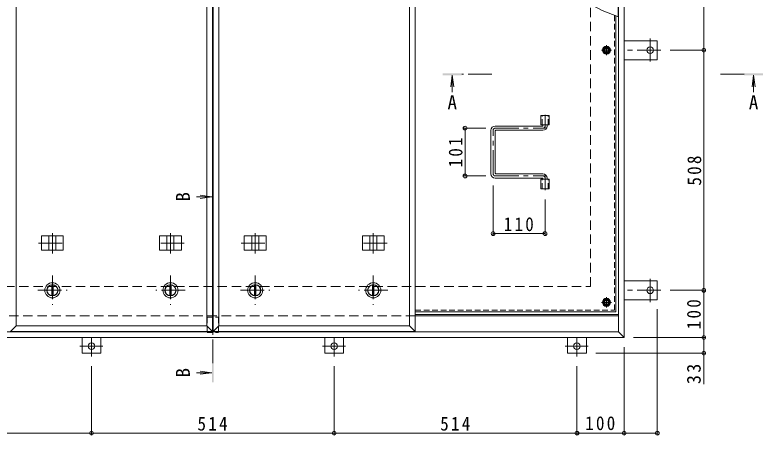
# Model space of a CAD drawing. Units: millimetres at full size, sheet at 1:10. Extents: x -2649 to 2767, y -1962 to 1737.
# Drawn here: x -1847 to -263, y -201 to 687 of the extents above; entities that cross this region are included whole.
import ezdxf
from ezdxf.enums import TextEntityAlignment as Align

# ---------------------------------------------------------------- set-up
doc = ezdxf.new("R2010")
doc.units = ezdxf.units.MM
doc.header["$LTSCALE"] = 10
doc.header["$PDMODE"] = 32
doc.header["$PDSIZE"] = 8
for name, pattern in [('CHAIN1', [8, 5, -1, 1, -1]), ('DASHED1', [1.8, 1.2, -0.6]), ('DASHED2', [3, 2, -1])]:
    doc.linetypes.add(name, pattern=pattern)
for name, color, linetype, lineweight in [('0-1_躯体', 2, 'DASHED2', 9), ('0-2_仕上', 3, 'Continuous', 9), ('0-3_建具', 4, 'Continuous', 9), ('0-5_寸法', 4, 'Continuous', 9), ('0-6_ハッチ', 6, 'Continuous', 9), ('0-7', 5, 'Continuous', 5), ('0-A', 3, 'CHAIN1', 9), ('0-B', 2, 'Continuous', 9), ('0-C', 2, 'Continuous', 9), ('0-E', 3, 'Continuous', 9), ('0-F', 7, 'Continuous', 9)]:
    doc.layers.add(name, color=color, linetype=linetype, lineweight=lineweight)
doc.styles.add('ＭＳ ゴシック', font='')
doc.styles.get('ＭＳ ゴシック').set_extended_font_data('MS Gothic')

msp = doc.modelspace()

# ---------------------------------------------------------------- linework, layer by layer
at = {"layer": '0-1_躯体'}
for p, q in [((-627.69, 112.76), (-627.69, 1112.76)), ((-2227.69, 112.76), (-627.69, 112.76)), ((-999.19, 50.76), (-2286.69, 50.76))]:
    msp.add_line(p, q, dxfattribs=at)
at = {"layer": '0-1_躯体', "linetype": 'Continuous'}
msp.add_line((-568.69, 50.76), (-999.19, 50.76), dxfattribs=at)
at = {"layer": '0-2_仕上'}
for p, q in [((-1428.69, 17.76), (-1428.69, 1207.76)), ((-1426.69, 1207.76), (-1426.69, 17.76)), ((-999.19, 17.76), (-999.19, 1207.76)), ((-569.69, 683.53), (-569.69, 1207.76)), ((-1844.19, 1195.76), (-1844.19, 29.76)), ((-1440.69, 29.76), (-1440.69, 1195.76)), ((-1414.69, 1195.76), (-1414.69, 29.76)), ((-1011.19, 29.76), (-1011.19, 1195.76)), ((-732.84, 474.76), (-715.54, 474.76)), ((-732.84, 454.76), (-732.84, 474.76)), ((-715.54, 454.76), (-715.54, 474.76)), ((-732.84, 454.76), (-715.54, 454.76)), ((-732.84, 339.76), (-715.54, 339.76)), ((-732.84, 319.76), (-732.84, 339.76)), ((-715.54, 319.76), (-715.54, 339.76)), ((-732.84, 319.76), (-715.54, 319.76)), ((-1844.19, 29.76), (-1440.69, 29.76)), ((-1428.69, 17.76), (-1440.69, 29.76)), ((-1414.69, 29.76), (-1011.19, 29.76)), ((-999.19, 17.76), (-1011.19, 29.76))]:
    msp.add_line(p, q, dxfattribs=at)
at = {"layer": '0-2_仕上', "linetype": 'DASHED1'}
for p, q in [((-730.54, 454.76), (-730.54, 474.76)), ((-717.84, 454.76), (-717.84, 474.76)), ((-730.54, 319.76), (-730.54, 339.76)), ((-717.84, 319.76), (-717.84, 339.76))]:
    msp.add_line(p, q, dxfattribs=at)
at = {"layer": '0-2_仕上'}
for points in [[(-1844.19, 29.76), (-1856.19, 17.76), (-1428.69, 17.76)], [(-1414.69, 29.76), (-1426.69, 17.76), (-999.19, 17.76)]]:
    msp.add_lwpolyline(points, dxfattribs=at)
at = {"layer": '0-3_建具', "color": 2}
for p, q in [((-556.69, 4.76), (-556.69, 1220.76)), ((-568.69, 16.76), (-568.69, 1208.76)), ((-568.69, 50.76), (-999.19, 50.76)), ((-556.69, 4.76), (-2298.69, 4.76))]:
    msp.add_line(p, q, dxfattribs=at)
at = {"layer": '0-3_建具', "linetype": 'CHAIN1'}
for p, q in [((-1767.44, 182.64), (-1767.44, 225.88)), ((-1517.44, 182.64), (-1517.44, 225.88)), ((-1337.94, 182.64), (-1337.94, 225.88)), ((-1087.94, 182.64), (-1087.94, 225.88)), ((-1796.85, 204.76), (-1738.03, 204.76)), ((-1488.03, 204.76), (-1546.85, 204.76)), ((-1367.35, 204.76), (-1308.53, 204.76)), ((-1058.53, 204.76), (-1117.35, 204.76))]:
    msp.add_line(p, q, dxfattribs=at)
at = {"layer": '0-3_建具'}
for p, q in [((-1790.53, 189.76), (-1790.53, 219.76)), ((-1790.53, 219.76), (-1744.35, 219.76)), ((-1774.94, 189.76), (-1774.94, 219.76)), ((-1759.94, 189.76), (-1759.94, 219.76)), ((-1744.35, 189.76), (-1744.35, 219.76)), ((-1494.35, 219.76), (-1540.53, 219.76)), ((-1540.53, 189.76), (-1540.53, 219.76)), ((-1524.94, 189.76), (-1524.94, 219.76)), ((-1509.94, 189.76), (-1509.94, 219.76)), ((-1494.35, 189.76), (-1494.35, 219.76)), ((-1361.03, 189.76), (-1361.03, 219.76)), ((-1361.03, 219.76), (-1314.85, 219.76)), ((-1345.44, 189.76), (-1345.44, 219.76)), ((-1330.44, 189.76), (-1330.44, 219.76)), ((-1314.85, 189.76), (-1314.85, 219.76)), ((-1064.85, 219.76), (-1111.03, 219.76)), ((-1111.03, 189.76), (-1111.03, 219.76)), ((-1095.44, 189.76), (-1095.44, 219.76)), ((-1080.44, 189.76), (-1080.44, 219.76)), ((-1064.85, 189.76), (-1064.85, 219.76)), ((-1790.53, 189.76), (-1744.35, 189.76)), ((-1494.35, 189.76), (-1540.53, 189.76)), ((-1361.03, 189.76), (-1314.85, 189.76)), ((-1064.85, 189.76), (-1111.03, 189.76))]:
    msp.add_line(p, q, dxfattribs=at)
at = {"layer": '0-3_建具', "color": 2}
msp.add_lwpolyline([(-556.69, 4.76), (-568.69, 16.76), (-2286.69, 16.76)], dxfattribs=at)
at = {"layer": '0-5_寸法'}
for p, q in [((-920.69, 559.91), (-923.95, 535.13)), ((-920.69, 559.91), (-920.69, 524.31)), ((-920.69, 559.91), (-917.43, 535.13)), ((-282.63, 559.91), (-285.89, 535.13)), ((-282.63, 559.91), (-279.37, 535.13)), ((-282.63, 559.91), (-282.63, 524.31)), ((-1429.69, 302.52), (-1462.46, 302.52)), ((-1429.69, 302.52), (-1454.48, 305.78)), ((-1429.69, 302.52), (-1454.48, 299.26)), ((-1429.69, -69.64), (-1462.46, -69.64)), ((-1429.69, -69.64), (-1454.48, -66.38)), ((-1429.69, -69.64), (-1454.48, -72.9))]:
    msp.add_line(p, q, dxfattribs=at)
at = {"layer": '0-5_寸法', "linetype": 'CHAIN1'}
for p, q in [((-836.76, 561.91), (-900.69, 561.91)), ((-302.63, 561.91), (-359.81, 561.91)), ((-1427.69, -49.64), (-1427.69, 282.52))]:
    msp.add_line(p, q, dxfattribs=at)
at = {"layer": '0-5_寸法', "color": 7}
msp.add_line((-388.17, -28.44), (-388.17, -93.73), dxfattribs=at)
msp.add_lwpolyline([(-568.69, 683.14), (-603.23, 696.52), (-633.47, 712.94), (-656.04, 732.18), (-671.39, 763.63)], dxfattribs=at)
at = {"layer": '0-5_寸法', "color": 7, "linetype": 'DASHED1'}
for points in [[(-1439.99, 47.56), (-1415.39, 47.56), (-1415.39, 15.56)], [(-1439.99, 47.56), (-1439.99, 15.56), (-1415.39, 15.56)]]:
    msp.add_lwpolyline(points, dxfattribs=at)
at = {"layer": '0-5_寸法'}
for points in [[(-940.69, 559.91), (-940.69, 563.91), (-900.69, 559.91), (-900.69, 563.91)], [(-262.63, 559.91), (-262.63, 563.91), (-302.63, 559.91), (-302.63, 563.91)], [(-1425.69, 322.52), (-1429.69, 322.52), (-1425.69, 282.52), (-1429.69, 282.52)], [(-1429.69, -89.64), (-1425.69, -89.64), (-1429.69, -49.64), (-1425.69, -49.64)]]:
    msp.add_solid(points, dxfattribs=at)
at = {"layer": '0-6_ハッチ', "linetype": 'CHAIN1'}
for p, q in [((-724.19, 476.14), (-724.19, 447.76)), ((-829.68, 447.76), (-724.19, 447.76)), ((-834.19, 351.27), (-834.19, 443.25)), ((-829.68, 346.76), (-724.19, 346.76)), ((-724.19, 316.87), (-724.19, 346.76))]:
    msp.add_line(p, q, dxfattribs=at)
at = {"layer": '0-6_ハッチ'}
for p, q in [((-729.69, 452.26), (-829.69, 452.26)), ((-728.69, 453.26), (-728.69, 454.76)), ((-719.69, 452.26), (-719.69, 454.76)), ((-838.69, 351.26), (-838.69, 443.26)), ((-829.69, 352.26), (-829.69, 442.26)), ((-828.69, 443.26), (-728.69, 443.26)), ((-828.69, 351.26), (-728.69, 351.26)), ((-729.69, 342.26), (-829.69, 342.26)), ((-728.69, 341.26), (-728.69, 339.76)), ((-719.69, 342.26), (-719.69, 339.76)), ((-999.19, 53.76), (-568.69, 53.76)), ((-999.19, 50.76), (-568.69, 50.76))]:
    msp.add_line(p, q, dxfattribs=at)
for centre, radius, start, end in [((-829.69, 443.26), 9, 90, 180), ((-729.69, 453.26), 1, 270, 0), ((-728.69, 452.26), 9, 270, 0), ((-828.69, 442.26), 1, 90, 180), ((-829.69, 351.26), 9, 180, 270), ((-828.69, 352.26), 1, 180, 270), ((-728.69, 342.26), 9, 0, 90), ((-729.69, 341.26), 1, 0, 90)]:
    msp.add_arc(centre, radius, start, end, dxfattribs=at)
at = {"layer": '0-6_ハッチ', "linetype": 'CHAIN1'}
for centre, radius, start, end in [((-829.68, 443.25), 4.51, 90, 180), ((-728.69, 452.26), 4.5, 270.29569, 0), ((-829.68, 351.27), 4.51, 180, 270), ((-728.69, 342.26), 4.5, 0, 89.70431)]:
    msp.add_arc(centre, radius, start, end, dxfattribs=at)
at = {"layer": '0-7'}
for centre, radius in [((-594.19, 612.76), 5), ((-594.19, 612.76), 4.19), ((-594.19, 79.26), 5), ((-594.19, 79.26), 4.19)]:
    msp.add_circle(centre, radius, dxfattribs=at)
at = {"layer": '0-A', "linetype": 'DASHED1'}
for p in [(-577.39, 686.51), (-999.19, 62.46)]:
    msp.add_line(p, (-577.39, 62.46), dxfattribs=at)
at = {"layer": '0-A', "linetype": 'Continuous'}
for q in [(-574.19, 685.27), (-999.19, 59.26)]:
    msp.add_line((-574.19, 59.26), q, dxfattribs=at)
at = {"layer": '0-A'}
for p, q in [((-594.19, 602.08), (-594.19, 623.44)), ((-583.51, 612.76), (-604.87, 612.76)), ((-583.51, 79.26), (-604.87, 79.26)), ((-594.19, 68.58), (-594.19, 89.94))]:
    msp.add_line(p, q, dxfattribs=at)
at = {"layer": '0-B'}
for p, q in [((-601.69, 612.76), (-597.94, 619.26)), ((-597.94, 619.26), (-590.44, 619.26)), ((-586.69, 612.76), (-590.44, 619.26)), ((-601.69, 612.76), (-597.94, 606.26)), ((-597.94, 606.26), (-590.44, 606.26)), ((-586.69, 612.76), (-590.44, 606.26)), ((-601.69, 79.26), (-597.94, 85.76)), ((-597.94, 85.76), (-590.44, 85.76)), ((-586.69, 79.26), (-590.44, 85.76)), ((-586.69, 79.26), (-590.44, 72.76))]:
    msp.add_line(p, q, dxfattribs=at)
msp.add_lwpolyline([(-601.69, 79.26), (-597.94, 72.76), (-590.44, 72.76)], dxfattribs=at)
for centre, radius in [((-594.19, 612.76), 8.5), ((-594.19, 612.76), 6.5), ((-594.19, 79.26), 8.5), ((-594.19, 79.26), 6.5)]:
    msp.add_circle(centre, radius, dxfattribs=at)
at = {"layer": '0-C', "linetype": 'CHAIN1'}
for p, q in [((-1767.44, 135.76), (-1767.44, 73.76)), ((-1517.44, 135.76), (-1517.44, 73.76)), ((-1337.94, 135.76), (-1337.94, 73.76)), ((-1087.94, 135.76), (-1087.94, 73.76)), ((-1798.44, 104.76), (-1736.44, 104.76)), ((-1486.44, 104.76), (-1548.44, 104.76)), ((-1368.94, 104.76), (-1306.94, 104.76)), ((-1056.94, 104.76), (-1118.94, 104.76))]:
    msp.add_line(p, q, dxfattribs=at)
at = {"layer": '0-C'}
for p, q in [((-1768.94, 93.36), (-1768.94, 116.16)), ((-1765.94, 93.36), (-1765.94, 116.16)), ((-1518.94, 93.36), (-1518.94, 116.16)), ((-1515.94, 93.36), (-1515.94, 116.16)), ((-1339.44, 93.36), (-1339.44, 116.16)), ((-1336.44, 93.36), (-1336.44, 116.16)), ((-1089.44, 93.36), (-1089.44, 116.16)), ((-1086.44, 93.36), (-1086.44, 116.16))]:
    msp.add_line(p, q, dxfattribs=at)
for centre, radius in [((-1767.44, 104.76), 16), ((-1767.44, 104.76), 12), ((-1767.44, 104.76), 11.5), ((-1517.44, 104.76), 16), ((-1517.44, 104.76), 12), ((-1517.44, 104.76), 11.5), ((-1337.94, 104.76), 16), ((-1337.94, 104.76), 12), ((-1337.94, 104.76), 11.5), ((-1087.94, 104.76), 16), ((-1087.94, 104.76), 12), ((-1087.94, 104.76), 11.5)]:
    msp.add_circle(centre, radius, dxfattribs=at)
at = {"layer": '0-E', "linetype": 'CHAIN1'}
for p, q in [((-501.49, 637.6), (-501.49, 588.71)), ((-479.33, 612.76), (-556.69, 612.76)), ((-501.49, 79.92), (-501.49, 128.81)), ((-479.33, 104.76), (-556.69, 104.76)), ((-1684.69, -35.6), (-1684.69, 4.56)), ((-1170.69, -35.6), (-1170.69, 4.56)), ((-656.69, -35.6), (-656.69, 4.56)), ((-1709.53, -13.44), (-1660.64, -13.44)), ((-1195.53, -13.44), (-1146.64, -13.44)), ((-681.53, -13.44), (-632.64, -13.44))]:
    msp.add_line(p, q, dxfattribs=at)
at = {"layer": '0-E'}
for p, q in [((-556.69, 632.76), (-486.49, 632.76)), ((-486.49, 632.76), (-486.49, 592.76)), ((-556.69, 592.76), (-486.49, 592.76)), ((-556.69, 124.76), (-486.49, 124.76)), ((-486.49, 84.76), (-486.49, 124.76)), ((-556.69, 84.76), (-486.49, 84.76)), ((-1704.69, 4.76), (-1704.69, -28.44)), ((-1664.69, 4.76), (-1664.69, -28.44)), ((-1190.69, 4.76), (-1190.69, -28.44)), ((-1150.69, 4.76), (-1150.69, -28.44)), ((-676.69, 4.76), (-676.69, -28.44)), ((-636.69, 4.76), (-636.69, -28.44)), ((-1704.69, -28.44), (-1664.69, -28.44)), ((-1190.69, -28.44), (-1150.69, -28.44)), ((-676.69, -28.44), (-636.69, -28.44))]:
    msp.add_line(p, q, dxfattribs=at)
for centre in [(-501.49, 612.76), (-501.49, 104.76), (-1684.69, -13.44), (-1170.69, -13.44), (-656.69, -13.44)]:
    msp.add_circle(centre, 7, dxfattribs=at)
at = {"layer": '0-F'}
for p, q in [((-388.17, 1120.76), (-388.17, 612.76)), ((-385.17, 612.76), (-459.33, 612.76)), ((-388.17, 612.76), (-388.17, 104.76)), ((-896.63, 447.76), (-849.68, 447.76)), ((-893.63, 447.76), (-893.63, 346.76)), ((-896.63, 346.76), (-849.68, 346.76)), ((-834.19, 221.61), (-834.19, 326.76)), ((-724.19, 221.61), (-724.19, 296.87)), ((-724.19, 224.61), (-834.19, 224.61)), ((-385.17, 104.76), (-459.33, 104.76)), ((-388.17, 104.76), (-388.17, 4.76)), ((-486.49, -200.48), (-486.49, 64.76)), ((-385.17, 4.76), (-536.69, 4.76)), ((-388.17, 4.76), (-388.17, -28.44)), ((-556.69, -200.48), (-556.69, -15.24)), ((-385.17, -28.44), (-616.69, -28.44)), ((-1684.69, -200.48), (-1684.69, -55.6)), ((-1170.69, -200.48), (-1170.69, -55.6)), ((-656.69, -200.48), (-656.69, -55.6)), ((-2198.69, -197.48), (-1684.69, -197.48)), ((-1684.69, -197.48), (-1170.69, -197.48)), ((-1170.69, -197.48), (-656.69, -197.48)), ((-656.69, -197.48), (-556.69, -197.48)), ((-556.69, -197.48), (-486.49, -197.48))]:
    msp.add_line(p, q, dxfattribs=at)
for p in [(-388.17, 612.76), (-893.63, 447.76), (-893.63, 346.76), (-834.19, 224.61), (-724.19, 224.61), (-388.17, 104.76), (-388.17, 4.76), (-388.17, -28.44), (-1684.69, -197.48), (-1170.69, -197.48), (-656.69, -197.48), (-556.69, -197.48), (-486.49, -197.48)]:
    msp.add_point(p, dxfattribs=at)

# ---------------------------------------------------------------- texts
at = {"layer": '0-5_寸法', "color": 2, "style": 'ＭＳ ゴシック'}
for p in [(-930.69, 479.22), (-292.63, 479.22)]:
    msp.add_text('A', height=29.33, dxfattribs=at).set_placement(p, align=Align.BOTTOM_LEFT)
for p in [(-1467.56, 292.52), (-1467.56, -79.64)]:
    msp.add_text('B', height=29.33, rotation=90, dxfattribs=at).set_placement(p, align=Align.BOTTOM_LEFT)
at = {"layer": '0-F', "color": 2, "char_height": 29.33, "attachment_point": 7, "rotation": 90, "style": 'ＭＳ ゴシック'}
for s, insert in [('\\T1.27;\\W0.9;101', (-898.63, 364.76)), ('\\T1.27;\\W0.9;508', (-393.17, 326.26)), ('\\T1.27;\\W0.9;100', (-394.17, 22.26)), ('\\T1.27;\\W0.95;33', (-394.17, -93.73))]:
    msp.add_mtext(s, dxfattribs=dict(at, insert=insert))
at = {"layer": '0-F', "color": 2, "char_height": 29.33, "attachment_point": 7, "style": 'ＭＳ ゴシック'}
for s, insert in [('\\T1.27;\\W0.9;110', (-811.69, 229.61)), ('\\T1.27;\\W0.9;514', (-1460.19, -192.48)), ('\\T1.27;\\W0.9;514', (-946.19, -192.48)), ('\\T1.27;\\W0.9;100', (-639.19, -191.48))]:
    msp.add_mtext(s, dxfattribs=dict(at, insert=insert))

doc.saveas('drawing.dxf')
